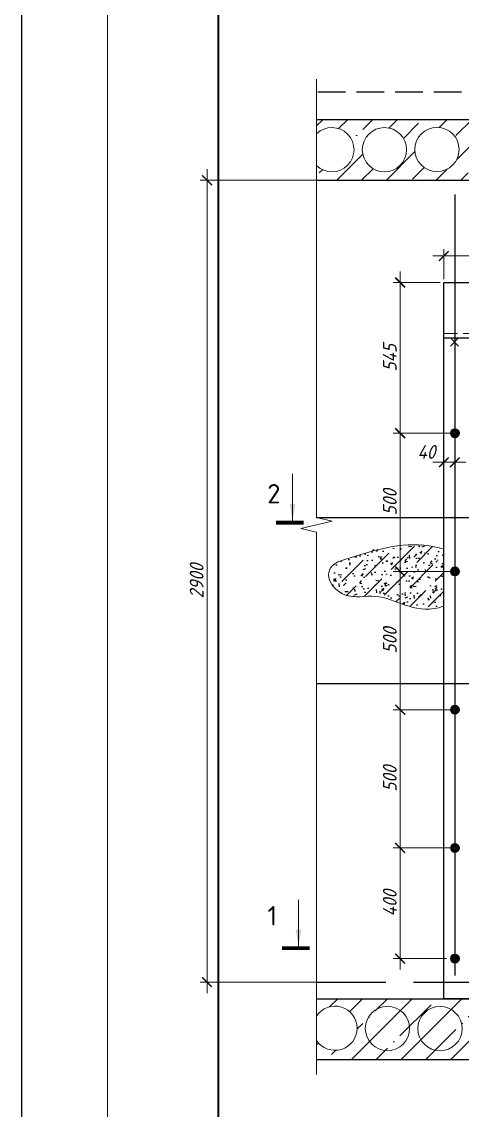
# Model space of a CAD drawing. Header units: millimetres. Extents: x 2058191 to 2089933, y 116142 to 208453.
# Drawn here: x 2069634 to 2071226, y 154548 to 158484 of the extents above; entities that cross this region are included whole.
import ezdxf

# ---------------------------------------------------------------- set-up
doc = ezdxf.new("R2010")
doc.units = ezdxf.units.MM
for name, pattern in [('GOST2.303 4', [7, 5, -2, 0]), ('ГОСТ 2.303 4', [7, 5, -2, 0]), ('осеваяX2', [4, 2.5, -0.5, 0.5, -0.5])]:
    doc.linetypes.add(name, pattern=pattern)
doc.layers.get('Defpoints').update_dxf_attribs({"color": 255})
for name, color, linetype, lineweight in [('1Стены', 252, 'Continuous', 25), ('монолит', 176, 'Continuous', 50), ('Оси', 165, 'осеваяX2', 13), ('Размер', 7, 'Continuous', 13), ('сварка', 156, 'Continuous', 9), ('штрих', 8, 'Continuous', 5), ('штриховка кирпич', 42, 'Continuous', 5)]:
    doc.layers.add(name, color=color, linetype=linetype, lineweight=lineweight)
doc.layers.add('CS_UNPLOTTED', color=254, linetype='Continuous', plot=False)
doc.layers.add('металл', color=124, linetype='Continuous')
doc.layers.add('Штриховка', color=252, linetype='Continuous')
doc.styles.add('GOST', font='', dxfattribs={"width": 0.8, "oblique": 10})
doc.styles.add('GOST 2.304_new', font='isocpeur.ttf', dxfattribs={"width": 0.9, "oblique": 15})
doc.styles.add('БДА100', font='romand.shx', dxfattribs={"width": 0.7})
doc.styles.get('GOST').set_extended_font_data('GOST type A')
doc.dimstyles.new('SPDS', dxfattribs={"dimscale": 25, "dimtxt": 2.5, "dimasz": 1.77, "dimexe": 1.25, "dimexo": 0.625, "dimtad": 1, "dimdec": 0, "dimrnd": 0.001, "dimtxsty": 'GOST 2.304_new', "dimblk": 'ARCHTICK', "dimcen": 2.5, "dimdle": 2, "dimclrt": 256, "dimazin": 2, "dimtfac": 0.75, "dimtdec": 0, "dimtmove": 1, "dimatfit": 3, "dimfxl": 0, "dimtolj": 1, "dimlwd": 9, "dimlwe": 9, "dimarcsym": 0})
doc.dimstyles.new('БДА1', dxfattribs={"dimtxt": 2, "dimasz": 1, "dimexe": 0.7, "dimexo": 0, "dimgap": 0.8, "dimtad": 1, "dimdec": 0, "dimrnd": 1, "dimzin": 0, "dimdsep": 46, "dimtxsty": 'БДА100', "dimblk": 'OBLIQUE', "dimcen": 2, "dimdle": 1, "dimadec": 0, "dimazin": 0, "dimtfac": 1, "dimtdec": 0, "dimtmove": 1, "dimatfit": 3, "dimldrblk": 'NONE', "dimfxl": 0, "dimtolj": 1, "dimtzin": 0, "dimlwd": -1, "dimlwe": -1, "dimarcsym": 0})
pattern_1 = [(45, (-40660380.25, -1303217.44), (-89.8025612, 89.8025612), []), (45, (-40660290.44, -1303217.44), (-89.8025612, 89.8025612), [158.75, -31.75, 0, -31.75])]

# ---------------------------------------------------------------- blocks, each defined once
blk = doc.blocks.new('_ArchTick')
at = {"color": 0, "linetype": 'ByBlock', "const_width": 0.15}
blk.add_lwpolyline([(-0.5, -0.5), (0.5, 0.5)], dxfattribs=at)
blk = doc.blocks.new('*D111')
at = {"layer": 'CS_UNPLOTTED', "color": 0, "lineweight": 9, "ltscale": 20, "transparency": 16777216}
for p, q in [((2070303.7, 157951.2), (2070303.7, 154971.2)), ((2070877.4, 157911.2), (2070278.7, 157911.2)), ((2070877.4, 155011.2), (2070278.7, 155011.2))]:
    blk.add_line(p, q, dxfattribs=at)
at = {"layer": 'Defpoints', "color": 0, "lineweight": 20, "ltscale": 20, "transparency": 16777216}
for p in [(2070889.9, 157911.2), (2070303.7, 155011.2), (2070889.9, 155011.2)]:
    blk.add_point(p, dxfattribs=at)
at = {"layer": 'CS_UNPLOTTED', "color": 0, "lineweight": 9, "ltscale": 20, "transparency": 16777216, "xscale": 35.4, "yscale": 35.4, "zscale": 35.4}
for p, rotation in [((2070303.7, 157911.2), 90), ((2070303.7, 155011.2), 270)]:
    blk.add_blockref('_ArchTick', p, dxfattribs=dict(at, rotation=rotation))
at = {"layer": 'CS_UNPLOTTED', "ltscale": 20, "transparency": 16777216, "insert": (2070266.2, 156461.2), "char_height": 50, "attachment_point": 5, "rotation": 90, "style": 'GOST 2.304_new'}
blk.add_mtext('\\A1;2900', dxfattribs=at)
blk = doc.blocks.new('м16')
at = {"layer": 'металл', "lineweight": 30, "ltscale": 20}
for p, q in [((-11, 6.4), (0, 12.7)), ((-11, -6.4), (-11, 6.4)), ((0, 12.7), (11, 6.4)), ((11, 6.4), (11, -6.4)), ((0, -12.7), (-11, -6.4)), ((11, -6.4), (0, -12.7))]:
    blk.add_line(p, q, dxfattribs=at)
blk.add_circle((0, 0), 15, dxfattribs=at)
for radius, start, end in [(10.4, 0, 180), (10.4, 180, 0), (6.92, 0, 180), (6.92, 180, 0)]:
    blk.add_arc((0, 0), radius, start, end, dxfattribs=at)
at = {"layer": 'металл', "linetype": 'Continuous', "lineweight": 25, "ltscale": 20}
blk.add_arc((0, 0), 8, 255, 165, dxfattribs=at)
at = {"layer": 'Оси', "ltscale": 20}
for p, q in [((17, 0), (-17.3, 0)), ((0, 17.3), (0, -17.3))]:
    blk.add_line(p, q, dxfattribs=at)
blk = doc.blocks.new('*D112')
at = {"color": 0, "lineweight": 9, "ltscale": 20, "transparency": 16777216}
for p, q in [((2071001.9, 157036.2), (2071001.9, 156456.2)), ((2071197.1, 156996.2), (2070976.9, 156996.2)), ((2071197.1, 156496.2), (2070976.9, 156496.2))]:
    blk.add_line(p, q, dxfattribs=at)
at = {"layer": 'Defpoints', "color": 0, "lineweight": 20, "ltscale": 20, "transparency": 16777216}
for p in [(2071209.6, 156996.2), (2071001.9, 156496.2), (2071209.6, 156496.2)]:
    blk.add_point(p, dxfattribs=at)
at = {"color": 0, "lineweight": 9, "ltscale": 20, "transparency": 16777216, "xscale": 35.4, "yscale": 35.4, "zscale": 35.4}
for p, rotation in [((2071001.9, 156996.2), 90), ((2071001.9, 156496.2), 270)]:
    blk.add_blockref('_ArchTick', p, dxfattribs=dict(at, rotation=rotation))
at = {"ltscale": 20, "transparency": 16777216, "insert": (2070964.4, 156746.2), "char_height": 50, "attachment_point": 5, "rotation": 90, "style": 'GOST 2.304_new'}
blk.add_mtext('\\A1;500', dxfattribs=at)
blk = doc.blocks.new('*D113')
at = {"color": 0, "lineweight": 9, "ltscale": 20, "transparency": 16777216}
for p, q in [((2071001.9, 156536.2), (2071001.9, 155956.2)), ((2071197.1, 156496.2), (2070976.9, 156496.2)), ((2071197.1, 155996.2), (2070976.9, 155996.2))]:
    blk.add_line(p, q, dxfattribs=at)
at = {"layer": 'Defpoints', "color": 0, "lineweight": 20, "ltscale": 20, "transparency": 16777216}
for p in [(2071209.6, 156496.2), (2071001.9, 155996.2), (2071209.6, 155996.2)]:
    blk.add_point(p, dxfattribs=at)
at = {"color": 0, "lineweight": 9, "ltscale": 20, "transparency": 16777216, "xscale": 35.4, "yscale": 35.4, "zscale": 35.4}
for p, rotation in [((2071001.9, 156496.2), 90), ((2071001.9, 155996.2), 270)]:
    blk.add_blockref('_ArchTick', p, dxfattribs=dict(at, rotation=rotation))
at = {"ltscale": 20, "transparency": 16777216, "insert": (2070964.4, 156246.2), "char_height": 50, "attachment_point": 5, "rotation": 90, "style": 'GOST 2.304_new'}
blk.add_mtext('\\A1;500', dxfattribs=at)
blk = doc.blocks.new('*D114')
at = {"color": 0, "lineweight": 9, "ltscale": 20, "transparency": 16777216}
for p, q in [((2071001.9, 156036.2), (2071001.9, 155456.4)), ((2071197.1, 155996.2), (2070976.9, 155996.2)), ((2071197.1, 155496.4), (2070976.9, 155496.4))]:
    blk.add_line(p, q, dxfattribs=at)
at = {"layer": 'Defpoints', "color": 0, "lineweight": 20, "ltscale": 20, "transparency": 16777216}
for p in [(2071209.6, 155996.2), (2071001.9, 155496.4), (2071209.6, 155496.4)]:
    blk.add_point(p, dxfattribs=at)
at = {"color": 0, "lineweight": 9, "ltscale": 20, "transparency": 16777216, "xscale": 35.4, "yscale": 35.4, "zscale": 35.4}
for p, rotation in [((2071001.9, 155996.2), 90), ((2071001.9, 155496.4), 270)]:
    blk.add_blockref('_ArchTick', p, dxfattribs=dict(at, rotation=rotation))
at = {"ltscale": 20, "transparency": 16777216, "insert": (2070964.4, 155746.3), "char_height": 50, "attachment_point": 5, "rotation": 90, "style": 'GOST 2.304_new'}
blk.add_mtext('\\A1;500', dxfattribs=at)
blk = doc.blocks.new('*D115')
at = {"layer": 'Defpoints', "color": 0, "lineweight": 20, "ltscale": 20, "transparency": 16777216}
for p in [(2071159.6, 156981.4), (2071199.6, 156979.2), (2071159.6, 156890.9)]:
    blk.add_point(p, dxfattribs=at)
at = {"layer": 'Размер', "color": 0, "lineweight": 9, "ltscale": 20, "transparency": 16777216}
for p, q in [((2071159.6, 156968.9), (2071159.6, 156865.9)), ((2071199.6, 156966.7), (2071199.6, 156865.9)), ((2071239.6, 156890.9), (2071119.6, 156890.9))]:
    blk.add_line(p, q, dxfattribs=at)
at = {"layer": 'Размер', "color": 0, "lineweight": 9, "ltscale": 20, "transparency": 16777216, "xscale": 35.4, "yscale": 35.4, "zscale": 35.4, "rotation": 180}
blk.add_blockref('_ArchTick', (2071159.6, 156890.9), dxfattribs=at)
at = {"layer": 'Размер', "color": 0, "lineweight": 9, "ltscale": 20, "transparency": 16777216, "xscale": 35.4, "yscale": 35.4, "zscale": 35.4}
blk.add_blockref('_ArchTick', (2071199.6, 156890.9), dxfattribs=at)
at = {"layer": 'Размер', "ltscale": 20, "transparency": 16777216, "insert": (2071096.7, 156928.4), "char_height": 50, "attachment_point": 5, "style": 'GOST 2.304_new'}
blk.add_mtext('\\A1;40', dxfattribs=at)
blk = doc.blocks.new('*D117')
at = {"color": 0, "lineweight": 9, "ltscale": 20, "transparency": 16777216}
for p, q in [((2071001.9, 155536.4), (2071001.9, 155056.2)), ((2071074.5, 155496.4), (2070976.9, 155496.4)), ((2071169.8, 155096.2), (2070976.9, 155096.2))]:
    blk.add_line(p, q, dxfattribs=at)
at = {"layer": 'Defpoints', "color": 0, "lineweight": 20, "ltscale": 20, "transparency": 16777216}
for p in [(2071087, 155496.4), (2071001.9, 155096.2), (2071182.3, 155096.2)]:
    blk.add_point(p, dxfattribs=at)
at = {"color": 0, "lineweight": 9, "ltscale": 20, "transparency": 16777216, "xscale": 35.4, "yscale": 35.4, "zscale": 35.4}
for p, rotation in [((2071001.9, 155496.4), 90), ((2071001.9, 155096.2), 270)]:
    blk.add_blockref('_ArchTick', p, dxfattribs=dict(at, rotation=rotation))
at = {"ltscale": 20, "transparency": 16777216, "insert": (2070964.4, 155296.3), "char_height": 50, "attachment_point": 5, "rotation": 90, "style": 'GOST 2.304_new'}
blk.add_mtext('\\A1;400', dxfattribs=at)
blk = doc.blocks.new('*D119')
at = {"color": 0, "lineweight": 9, "ltscale": 20, "transparency": 16777216}
for p, q in [((2071159.6, 157553.7), (2071159.6, 157662.3)), ((2071459.6, 157503.7), (2071459.6, 157662.3)), ((2071119.6, 157637.3), (2071499.6, 157637.3))]:
    blk.add_line(p, q, dxfattribs=at)
at = {"layer": 'Defpoints', "color": 0, "lineweight": 20, "ltscale": 20, "transparency": 16777216}
for p in [(2071459.6, 157637.3), (2071159.6, 157541.2), (2071459.6, 157491.2)]:
    blk.add_point(p, dxfattribs=at)
at = {"color": 0, "lineweight": 9, "ltscale": 20, "transparency": 16777216, "xscale": 35.4, "yscale": 35.4, "zscale": 35.4, "rotation": 180}
blk.add_blockref('_ArchTick', (2071159.6, 157637.3), dxfattribs=at)
at = {"color": 0, "lineweight": 9, "ltscale": 20, "transparency": 16777216, "xscale": 35.4, "yscale": 35.4, "zscale": 35.4}
blk.add_blockref('_ArchTick', (2071459.6, 157637.3), dxfattribs=at)
at = {"ltscale": 20, "transparency": 16777216, "insert": (2071309.6, 157674.8), "char_height": 50, "attachment_point": 5, "style": 'GOST 2.304_new'}
blk.add_mtext('\\A1;300', dxfattribs=at)
blk = doc.blocks.new('*D121')
at = {"color": 0, "lineweight": 9, "ltscale": 20, "transparency": 16777216}
for p, q in [((2071001.9, 156956.4), (2071001.9, 157581.2)), ((2071147.1, 157541.2), (2070976.9, 157541.2)), ((2071187.1, 156996.4), (2070976.9, 156996.4))]:
    blk.add_line(p, q, dxfattribs=at)
at = {"layer": 'Defpoints', "color": 0, "lineweight": 20, "ltscale": 20, "transparency": 16777216}
for p in [(2071001.9, 157541.2), (2071159.6, 157541.2), (2071199.6, 156996.4)]:
    blk.add_point(p, dxfattribs=at)
at = {"color": 0, "lineweight": 9, "ltscale": 20, "transparency": 16777216, "xscale": 35.4, "yscale": 35.4, "zscale": 35.4}
for p, rotation in [((2071001.9, 157541.2), 90), ((2071001.9, 156996.4), 270)]:
    blk.add_blockref('_ArchTick', p, dxfattribs=dict(at, rotation=rotation))
at = {"ltscale": 20, "transparency": 16777216, "insert": (2070964.4, 157268.8), "char_height": 50, "attachment_point": 5, "rotation": 90, "style": 'GOST 2.304_new'}
blk.add_mtext('\\A1;545', dxfattribs=at)
blk = doc.blocks.new('_Oblique')
at = {"color": 0, "linetype": 'ByBlock', "lineweight": -2}
blk.add_line((-0.5, -0.5), (0.5, 0.5), dxfattribs=at)
blk = doc.blocks.new('*D10')
at = {"layer": 'Defpoints', "color": 0, "transparency": 16777216}
for p, q in [((-15.52, -5), (-15.52, 425)), ((0, 420), (-19.02, 420)), ((0, 0), (-19.02, 0))]:
    blk.add_line(p, q, dxfattribs=at)
for p in [(-15.52, 420), (0, 420), (0, 0)]:
    blk.add_point(p, dxfattribs=at)
at = {"layer": 'Defpoints', "color": 0, "transparency": 16777216, "xscale": 5, "yscale": 5, "zscale": 5}
for p, rotation in [((-15.52, 420), 90), ((-15.52, 0), 270)]:
    blk.add_blockref('_Oblique', p, dxfattribs=dict(at, rotation=rotation))
at = {"layer": 'Defpoints', "color": 0, "lineweight": 0, "transparency": 16777216, "insert": (-24.52, 148.5), "char_height": 10, "attachment_point": 5, "rotation": 90, "style": 'БДА100'}
blk.add_mtext('\\A1;420', dxfattribs=at)
blk = doc.blocks.new('_None')
blk = doc.blocks.new('*U8')
at = {"color": 44, "lineweight": 20, "ltscale": 10}
blk.add_line((0, 420), (0, 0), dxfattribs=at)
at = {"color": 137, "lineweight": 35, "ltscale": 10}
blk.add_line((20, 415), (20, 5), dxfattribs=at)
at = {"color": 44, "lineweight": 13, "style": 'GOST', "oblique": 10, "width": 0.8}
for tag in ['ФОРМАТВЕРТ', 'ФОРМАТГОРИЗ']:
    blk.add_attdef(tag, (542.98, 1.6), '', height=2, dxfattribs=at)
at = {"layer": 'Defpoints', "color": 251, "lineweight": 0}
dim = blk.add_linear_dim(base=(-15.52, 420), p1=(0, 0), p2=(0, 420), angle=90, dimstyle='БДА1', override={"dimscale": 5}, dxfattribs=at)
dim.commit()
dim.dimension.update_dxf_attribs({"geometry": '*D10', "text_midpoint": (-15.52, 148.5), "dimtype": 128})

msp = doc.modelspace()

# ---------------------------------------------------------------- hatches: boundary and pattern name
at = {"layer": 'штрих', "lineweight": 13, "ltscale": 100}
h = msp.add_hatch(dxfattribs=at)
h.set_pattern_fill('ANSI35', color=256, scale=20)
h.set_pattern_definition(pattern_1)
h.paths.add_polyline_path([(2073388.3, 158131.2), (2070699.6, 158131.2), (2070699.6, 158079.2, -2.347394), (2070699.6, 157963.8), (2070699.6, 157911.2), (2073388.3, 157911.2)])
h.paths.add_polyline_path([(2072004, 158021.5, -1), (2072164, 158021.5, -1)], flags=16)
h.paths.add_polyline_path([(2072194, 158021.5, -1), (2072354, 158021.5, -1)], flags=16)
h.paths.add_polyline_path([(2071816.5, 158021.5, -1), (2071976.5, 158021.5, -1)], flags=16)
h.paths.add_polyline_path([(2072374.6, 158021.5, -1), (2072534.6, 158021.5, -1)], flags=16)
h.paths.add_polyline_path([(2071635.9, 158021.5, -1), (2071795.9, 158021.5, -1)], flags=16)
h.paths.add_polyline_path([(2072554, 158021.5, -1), (2072714, 158021.5, -1)], flags=16)
h.paths.add_polyline_path([(2071445.9, 158021.5, -1), (2071605.9, 158021.5, -1)], flags=16)
h.paths.add_polyline_path([(2072744, 158021.5, -1), (2072904, 158021.5, -1)], flags=16)
h.paths.add_polyline_path([(2071255.9, 158022, -1), (2071415.9, 158022, -1)], flags=16)
h.paths.add_polyline_path([(2072934, 158021.5, -1), (2073094, 158021.5, -1)], flags=16)
h.paths.add_polyline_path([(2071055, 158022, -1), (2071215, 158022, -1)], flags=16)
h.paths.add_polyline_path([(2073124, 158021.5, -1), (2073284, 158021.5, -1)], flags=16)
h.paths.add_polyline_path([(2070865, 158021.5, -1), (2071025, 158021.5, -1)], flags=16)
h = msp.add_hatch(dxfattribs=at)
h.set_pattern_fill('ANSI35', color=256, scale=20)
h.set_pattern_definition(pattern_1)
h.paths.add_polyline_path([(2073124, 154841.5, -1), (2073284, 154841.5), (2073345.9, 154731.2), (2073388.3, 154731.2), (2073388.3, 154951.2), (2071444.6, 154951.2), (2071444.6, 154951.2), (2071319.6, 154951.2), (2071159.6, 154951.2), (2070699.6, 154951.2), (2070699.6, 154889, -3.274807), (2070699.6, 154799.7), (2070699.6, 154731.2), (2073345.9, 154731.2), (2073284, 154841.5, -1)])
at = {"layer": 'Штриховка', "ltscale": 100}
h = msp.add_hatch(dxfattribs=at)
h.set_pattern_fill('AR-CONC', scale=0.5)
h.set_pattern_definition([(50, (-39747651.15, -1361501.755), (91.0923345, -7.96954277), [9.525, -104.775]), (355, (-39747651.15, -1361501.755), (-17.62171071, 95.52842262), [7.62, -83.82029209]), (100.4514447, (-39747643.56, -1361502.42), (73.47062355, 87.55887596), [8.0950044, -89.0451223]), (46.1842, (-39747651.15, -1361476.36), (135.53952045, -21.02116397), [14.2875, -157.1625]), (96.6355576, (-39747639.85, -1361478.11), (118.70206703, 123.7130623), [12.14251157, -133.5678041]), (351.18415117, (-39747651.15, -1361476.36), (118.70206703, 123.7130623), [11.42998353, -125.72986596]), (21, (-39747638.45, -1361482.705), (75.80719563, -51.1325991), [9.525, -104.775]), (326, (-39747638.45, -1361482.705), (30.90101417, 92.09398306), [7.62, -83.82]), (71.451445, (-39747632.13, -1361486.97), (106.70820964, 40.96138444), [8.0950044, -89.0449688]), (37.5, (-39747651.147, -1361501.755), (1.544301625, 42.277519437), [0, -82.804, 0, -85.09, 0, -84.1375]), (7.5, (-39747651.147, -1361501.755), (33.409831255, 50.09028741), [0, -48.514, 0, -80.899, 0, -32.0675]), (327.5, (-39747679.47, -1361501.755), (67.795297583, -2.864371996), [0, -31.75, 0, -99.06, 0, -131.445]), (317.5, (-39747692.17, -1361501.755), (74.06459069, 12.71324552), [0, -41.275, 0, -65.786, 0, -93.345])])
edge = h.paths.add_edge_path()
edge.add_spline(control_points=[(2071159.6, 156576.7), (2071148.4, 156579.8), (2071029.3, 156608.6), (2070938.5, 156584.4), (2070776.2, 156531)], knot_values=[0, 0, 0, 0, 28.268924, 299.190779, 299.190779, 299.190779, 299.190779], degree=3, periodic=0)
edge.add_spline(control_points=[(2070776.2, 156531), (2070711.3, 156496.5), (2070782.7, 156383.2), (2070953.9, 156430.3), (2071054.3, 156337.5), (2071153.4, 156368.7), (2071159.6, 156371)], knot_values=[624.985402, 624.985402, 624.985402, 624.985402, 809.346712, 941.672142, 1203.718551, 1221.227202, 1221.227202, 1221.227202, 1221.227202], degree=3, periodic=0)
edge.add_line((2071159.6, 156371), (2071159.6, 156576.7))
at = {"layer": 'штриховка кирпич', "ltscale": 20}
h = msp.add_hatch(dxfattribs=at)
h.set_pattern_fill('ANSI36', color=0, scale=15)
h.set_pattern_definition([(45, (1297381.61, 508366.6), (25.2569703, 92.6088912), [119.0625, -23.8125, 0, -23.8125])])
edge = h.paths.add_edge_path()
edge.add_spline(control_points=[(2071159.6, 156576.7), (2071148.4, 156579.8), (2071029.3, 156608.6), (2070938.5, 156584.4), (2070856.2, 156562.5)], knot_values=[0, 0, 0, 0, 28.268924, 299.190779, 299.190779, 299.190779, 299.190779], degree=3, periodic=0)
edge.add_spline(control_points=[(2070856.2, 156562.5), (2070791.3, 156496.5), (2070758.6, 156383.2), (2070953.9, 156430.3), (2071054.3, 156337.5), (2071153.4, 156368.7), (2071159.6, 156371)], knot_values=[624.985402, 624.985402, 624.985402, 624.985402, 809.346712, 941.672142, 1203.718551, 1221.227202, 1221.227202, 1221.227202, 1221.227202], degree=3, periodic=0)
edge.add_line((2071159.6, 156371), (2071159.6, 156576.7))

# ---------------------------------------------------------------- linework, layer by layer
at = {"layer": '1Стены', "color": 0, "linetype": 'GOST2.303 4', "ltscale": 20}
msp.add_line((2070703.9, 158231.2), (2073388.3, 158231.2), dxfattribs=at)
at = {"layer": '1Стены', "color": 0, "linetype": 'ГОСТ 2.303 4', "lineweight": 13, "ltscale": 10}
msp.add_line((2071159.6, 157357.2), (2072928.2, 157357.2), dxfattribs=at)
at = {"layer": '1Стены', "color": 0, "linetype": 'GOST2.303 4', "ltscale": 50}
msp.add_line((2070699.6, 155011.2), (2071319.6, 155011.2), dxfattribs=at)
at = {"layer": 'CS_UNPLOTTED', "ltscale": 20}
msp.add_line((2071199.6, 157859.3), (2071199.6, 155034.5), dxfattribs=at)
at = {"layer": 'CS_UNPLOTTED', "ltscale": 100}
for p, q in [((2070699.6, 156691.2), (2071349.6, 156691.2)), ((2070699.6, 156091.2), (2071349.6, 156091.2))]:
    msp.add_line(p, q, dxfattribs=at)
at = {"layer": 'металл', "color": 0, "ltscale": 20}
for p, q in [((2071159.6, 154951.2), (2071159.6, 157541.2)), ((2071159.6, 157541.2), (2072928.2, 157541.2)), ((2071159.6, 157341.2), (2072928.2, 157341.2)), ((2071319.6, 154951.2), (2071159.6, 154951.2))]:
    msp.add_line(p, q, dxfattribs=at)
at = {"layer": 'монолит', "color": 0, "lineweight": 25, "ltscale": 100}
for p, q in [((2070699.6, 158131.2), (2073388.3, 158131.2)), ((2070699.6, 157911.2), (2073388.3, 157911.2)), ((2070699.6, 154951.2), (2073388.3, 154951.2)), ((2070699.6, 154951.2), (2073388.3, 154951.2)), ((2070699.6, 154731.2), (2073388.3, 154731.2))]:
    msp.add_line(p, q, dxfattribs=at)
at = {"layer": 'Размер', "linetype": 'Continuous', "ltscale": 20}
for p, q in [((2070612.8, 156679.8), (2070612.8, 156849.8)), ((2070634.4, 155140.9), (2070634.4, 155309.2))]:
    msp.add_line(p, q, dxfattribs=at)
at = {"layer": 'Размер', "color": 0, "linetype": 'Continuous', "ltscale": 20, "const_width": 14}
for points in [[(2070552.8, 156672.8), (2070652.8, 156672.8)], [(2070574.4, 155133.9), (2070674.4, 155133.9)]]:
    msp.add_lwpolyline(points, dxfattribs=at)
at = {"layer": 'Размер', "linetype": 'Continuous', "ltscale": 20}
for points in [[(2070612.8, 156679.8), (2070602.7, 156739.9), (2070622.8, 156739.9)], [(2070634.4, 155140.9), (2070624.3, 155201), (2070644.5, 155201)]]:
    msp.add_solid(points, dxfattribs=at)
at = {"layer": 'сварка', "color": 0, "linetype": 'Continuous', "ltscale": 15}
for p, q in [((2071213.3, 157341.2), (2071183.3, 157311.2)), ((2071183.3, 157341.2), (2071213.3, 157311.2))]:
    msp.add_line(p, q, dxfattribs=at)
at = {"layer": 'штрих', "ltscale": 100}
for centre in [(2070945, 158021.5), (2071135, 158022), (2070955.9, 154843.6), (2070955.9, 154843.6), (2071145.9, 154842.8), (2071145.9, 154842.8)]:
    msp.add_circle(centre, 80, dxfattribs=at)
for centre, start, end in [((2070755, 158021.5), 226.1484, 133.8516), ((2070765.9, 154844.4), 213.9613, 146.0387), ((2070765.9, 154844.4), 213.9613, 146.0387)]:
    msp.add_arc(centre, 80, start, end, dxfattribs=at)
at = {"layer": 'штриховка кирпич', "color": 0, "linetype": 'Continuous', "ltscale": 15}
msp.add_line((2070699.6, 158231.1), (2070699.6, 158276.1), dxfattribs=at)
msp.add_lwpolyline([(2070699.6, 158231.1), (2070699.6, 156690.8), (2070755.8, 156677.7), (2070643.3, 156651.4), (2070699.6, 156638.3), (2070699.6, 154677.1)], dxfattribs=at)
at = {"layer": 'штриховка кирпич', "color": 0, "ltscale": 20}
for points, knots in [([(2070776.2, 156531), (2070938.5, 156584.4), (2071029.3, 156608.6), (2071148.4, 156579.8), (2071159.6, 156576.7)], [0, 0, 0, 0, 270.921855, 299.190779, 299.190779, 299.190779, 299.190779]), ([(2071159.6, 156371), (2071153.4, 156368.7), (2071054.3, 156337.5), (2070953.9, 156430.3), (2070782.7, 156383.2), (2070711.3, 156496.5), (2070776.2, 156531)], [624.985402, 624.985402, 624.985402, 624.985402, 642.494053, 904.540462, 1036.865892, 1221.227202, 1221.227202, 1221.227202, 1221.227202])]:
    msp.add_open_spline(points, degree=3, knots=knots, dxfattribs=at)

# ---------------------------------------------------------------- block references
at = {"xscale": 20, "yscale": 20, "zscale": 20}
msp.add_blockref('*U8', (2069944.3, 150858.2), dxfattribs=at)
at = {"layer": 'Размер', "xscale": -1, "rotation": 89.99999999988889}
for p in [(2071199.6, 156996.2), (2071199.6, 156496.2), (2071199.6, 155996.2), (2071199.6, 155496.2), (2071199.6, 155096.2)]:
    msp.add_blockref('м16', p, dxfattribs=at)

# ---------------------------------------------------------------- texts
at = {"layer": 'Размер', "linetype": 'Continuous', "ltscale": 20, "style": 'GOST 2.304_new'}
for s, p in [('2', (2070521.2, 156742.1)), ('1', (2070522.2, 155216.1))]:
    msp.add_text(s, height=70, dxfattribs=at).set_placement(p)

# ---------------------------------------------------------------- dimensions: what is measured, and where the dimension line sits
at = {"ltscale": 20}
dim = msp.add_linear_dim(base=(2071459.6, 157637.3), p1=(2071159.6, 157541.2), p2=(2071459.6, 157491.2), dimstyle='SPDS', override={"dimscale": 20, "dimtxsty": 'GOST 2.304_new', "dimfxl": 1.25, "dimtfill": 0, "dimarcsym": 1}, dxfattribs=at)
dim.commit()
dim.dimension.update_dxf_attribs({"geometry": '*D119', "text_midpoint": (2071309.6, 157674.8)})
for base, p1, p2, picture, middle in [((2071001.9, 157541.2), (2071199.6, 156996.4), (2071159.6, 157541.2), '*D121', (2070964.4, 157268.8)), ((2071001.9, 156496.2), (2071209.6, 156996.2), (2071209.6, 156496.2), '*D112', (2070964.4, 156746.2)), ((2071001.9, 155996.2), (2071209.6, 156496.2), (2071209.6, 155996.2), '*D113', (2070964.4, 156246.2)), ((2071001.9, 155496.4), (2071209.6, 155996.2), (2071209.6, 155496.4), '*D114', (2070964.4, 155746.3)), ((2071001.9, 155096.2), (2071087, 155496.4), (2071182.3, 155096.2), '*D117', (2070964.4, 155296.3))]:
    dim = msp.add_linear_dim(base=base, p1=p1, p2=p2, angle=90, dimstyle='SPDS', override={"dimscale": 20, "dimtxsty": 'GOST 2.304_new', "dimfxl": 1.25, "dimtfill": 0, "dimarcsym": 1}, dxfattribs=at)
    dim.commit()
    dim.dimension.update_dxf_attribs({"geometry": picture, "text_midpoint": middle})
at = {"layer": 'CS_UNPLOTTED', "ltscale": 20}
dim = msp.add_linear_dim(base=(2070303.7, 155011.2), p1=(2070889.9, 157911.2), p2=(2070889.9, 155011.2), angle=90, dimstyle='SPDS', override={"dimscale": 20, "dimfxl": 1.25, "dimtfill": 0, "dimarcsym": 1}, dxfattribs=at)
dim.commit()
dim.dimension.update_dxf_attribs({"geometry": '*D111', "text_midpoint": (2070266.2, 156461.2)})
at = {"layer": 'Размер', "ltscale": 20}
dim = msp.add_linear_dim(base=(2071159.6, 156890.9), p1=(2071199.6, 156979.2), p2=(2071159.6, 156981.4), angle=180, dimstyle='SPDS', override={"dimscale": 20, "dimtxsty": 'GOST 2.304_new', "dimfxl": 1.25, "dimtfill": 0, "dimarcsym": 1}, dxfattribs=at)
dim.commit()
dim.dimension.update_dxf_attribs({"geometry": '*D115', "text_midpoint": (2071096.7, 156890.9), "dimtype": 128})

doc.saveas('drawing.dxf')
